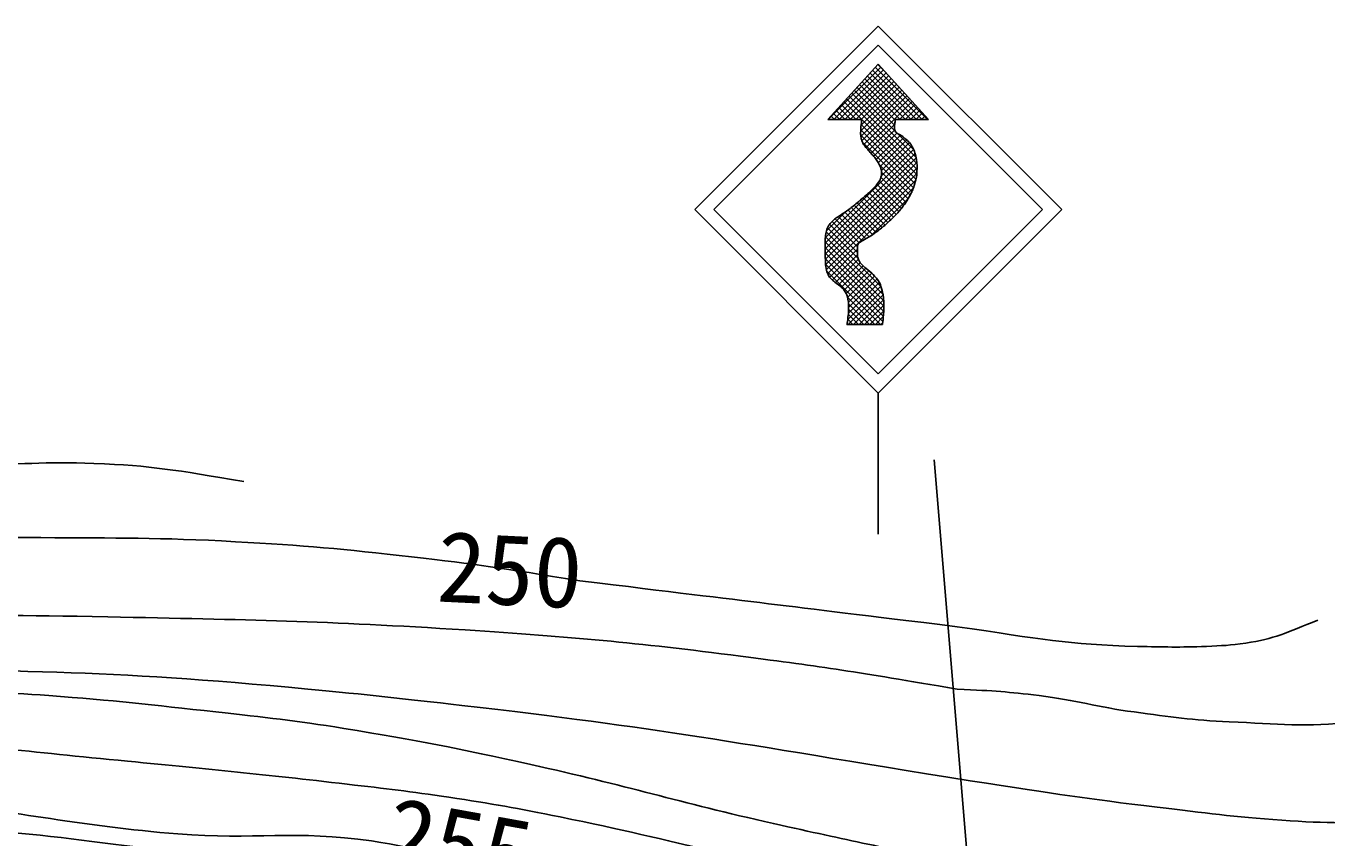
# Model space of a CAD drawing. Units: millimetres, scale not verified. Extents: x 40000 to 680000, y 20000 to 380000.
# Drawn here: x 151078 to 184666, y 302240 to 323196 of the extents above; entities that cross this region are included whole.
import ezdxf
from ezdxf.enums import TextEntityAlignment as Align

# ---------------------------------------------------------------- set-up
doc = ezdxf.new("R2010")
doc.units = ezdxf.units.MM
doc.header["$LTSCALE"] = 1000
doc.layers.add('M-BGD', color=7, linetype='Continuous', lineweight=25)
doc.layers.add('M-STR-STRC', color=7, linetype='Continuous', lineweight=25)
doc.styles.add('ＭＳ ゴシック', font='')
doc.styles.get('ＭＳ ゴシック').set_extended_font_data('MS Gothic')

msp = doc.modelspace()

# ---------------------------------------------------------------- linework, layer by layer
at = {"layer": 'M-BGD'}
for points, knots in [([(144214, 311672), (145208, 311770), (145484, 311787), (146301, 311831), (147599, 311900), (148329, 311840), (149630, 311857), (150879, 311873), (151580, 311960), (152829, 311909), (154352, 311846), (154904, 311738), (156704, 311441)], [0, 0, 0, 0, 1, 1, 1, 2, 2, 2, 3, 3, 3, 4, 4, 4, 4]), ([(145484, 309894), (148364, 309975), (149127, 310002), (151463, 309991), (153424, 309981), (154525, 309995), (156483, 309887), (158265, 309788), (159262, 309700), (161034, 309496), (162738, 309301), (163304, 309212), (165380, 308878)], [0, 0, 0, 0, 1, 1, 1, 2, 2, 2, 3, 3, 3, 4, 4, 4, 4]), ([(144806, 307862), (146114, 307916), (146457, 307923), (147516, 307947), (149731, 307998), (150973, 307992), (153188, 307947), (156795, 307874), (158817, 307839), (162417, 307608), (165202, 307430), (166761, 307287), (169529, 306931), (171719, 306649), (172447, 306537), (175117, 306084)], [0, 0, 0, 0, 1, 1, 1, 2, 2, 2, 3, 3, 3, 4, 4, 4, 5, 5, 5, 5]), ([(175117, 307693), (177302, 307377), (177945, 307229), (179774, 307185), (180468, 307168), (180858, 307158), (181552, 307185), (181950, 307201), (182174, 307211), (182568, 307270), (183323, 307382), (183603, 307532), (184430, 307862)], [0, 0, 0, 0, 1, 1, 1, 2, 2, 2, 3, 3, 3, 4, 4, 4, 4]), ([(144468, 306677), (151108, 306528), (152949, 306597), (158353, 306084), (159909, 305937), (160779, 305838), (162332, 305661), (167481, 305073), (169153, 304734), (175456, 303714)], [0, 0, 0, 0, 1, 1, 1, 2, 2, 2, 3, 3, 3, 3]), ([(144298, 306169), (146340, 306150), (146879, 306152), (148532, 306084), (149756, 306034), (150442, 306003), (151664, 305915), (153355, 305793), (154298, 305677), (155982, 305492), (157275, 305350), (158000, 305274), (159284, 305068), (161180, 304764), (162235, 304548), (164110, 304137), (166570, 303597), (167918, 303163), (170376, 302613), (172420, 302155), (173086, 302018), (175625, 301512)], [0, 0, 0, 0, 1, 1, 1, 2, 2, 2, 3, 3, 3, 4, 4, 4, 5, 5, 5, 6, 6, 6, 7, 7, 7, 7]), ([(175117, 306084), (176122, 306033), (176410, 306014), (177234, 305915), (178200, 305799), (178724, 305620), (179689, 305492), (180645, 305364), (181181, 305278), (182144, 305238), (183400, 305185), (184114, 305086), (185362, 305238), (185961, 305311), (186186, 305337), (186886, 305492)], [0, 0, 0, 0, 1, 1, 1, 2, 2, 2, 3, 3, 3, 4, 4, 4, 5, 5, 5, 5]), ([(143875, 304984), (145426, 304920), (145836, 304893), (147092, 304814), (149677, 304653), (151119, 304472), (153696, 304222), (155914, 304006), (157156, 303888), (159369, 303629), (160396, 303509), (160972, 303444), (161994, 303290), (163123, 303120), (163754, 303011), (164872, 302782), (166499, 302450), (167404, 302229), (169021, 301851), (171645, 301237), (172484, 301004), (175710, 300158)], [0, 0, 0, 0, 1, 1, 1, 2, 2, 2, 3, 3, 3, 4, 4, 4, 5, 5, 5, 6, 6, 6, 7, 7, 7, 7]), ([(175456, 303714), (177779, 303361), (178391, 303258), (180282, 303036), (181537, 302889), (182238, 302783), (183499, 302698), (184687, 302617), (185360, 302610), (186547, 302698), (187149, 302742), (187486, 302804), (188071, 302952), (188507, 303062), (188664, 303110), (189172, 303290)], [0, 0, 0, 0, 1, 1, 1, 2, 2, 2, 3, 3, 3, 4, 4, 4, 5, 5, 5, 5]), ([(143452, 303629), (145850, 303438), (146482, 303380), (148420, 303176), (150997, 302906), (152419, 302557), (155000, 302344), (156946, 302184), (158064, 302451), (159994, 302162), (161315, 301965), (162029, 301712), (163323, 301382), (164362, 301116), (164699, 301025), (165973, 300666)], [0, 0, 0, 0, 1, 1, 1, 2, 2, 2, 3, 3, 3, 4, 4, 4, 5, 5, 5, 5]), ([(163856, 300412), (161762, 300850), (161193, 300965), (159474, 301252), (157562, 301571), (156482, 301689), (154558, 301928), (152752, 302152), (151743, 302303), (149929, 302448), (147930, 302608), (146810, 302715), (144805, 302760), (144144, 302775), (143926, 302784), (143113, 302782)], [0, 0, 0, 0, 1, 1, 1, 2, 2, 2, 3, 3, 3, 4, 4, 4, 5, 5, 5, 5])]:
    msp.add_open_spline(points, degree=3, knots=knots, dxfattribs=at)
msp.add_open_spline([(165380, 308878), (170249, 308286), (170249, 308286), (175117, 307693)], degree=3, dxfattribs=at)
at = {"layer": 'M-STR-STRC'}
for p, q in [((168345, 318458), (173082, 323196)), ((173082, 323196), (177820, 318458)), ((168840, 318458), (173082, 322701)), ((173082, 322701), (177325, 318458)), ((173082, 322210), (171782, 320780)), ((171792, 320780), (173149, 322137)), ((174353, 320780), (173007, 322126)), ((173259, 322016), (173074, 322200)), ((173082, 322210), (174382, 320780)), ((171933, 320780), (173216, 322063)), ((172075, 320780), (173283, 321989)), ((172216, 320780), (173351, 321915)), ((172358, 320780), (173418, 321840)), ((173787, 320780), (172737, 321830)), ((173929, 320780), (172805, 321904)), ((174070, 320780), (172872, 321978)), ((174211, 320780), (172939, 322052)), ((174058, 319802), (172400, 321460)), ((173522, 320480), (172468, 321534)), ((172499, 320780), (173485, 321766)), ((173503, 320640), (172535, 321608)), ((173520, 320764), (172603, 321682)), ((172634, 320490), (173687, 321544)), ((172639, 320637), (173620, 321618)), ((172641, 320780), (173553, 321692)), ((172641, 320357), (173755, 321470)), ((173646, 320780), (172670, 321756)), ((172514, 320780), (172131, 321163)), ((174074, 319362), (172198, 321238)), ((174084, 319494), (172266, 321312)), ((174082, 319636), (172333, 321386)), ((172665, 320239), (173822, 321396)), ((172705, 320137), (173890, 321322)), ((172759, 320051), (173957, 321248)), ((173630, 320780), (174024, 321174)), ((171782, 320780), (172651, 320780)), ((171807, 320780), (171794, 320793)), ((171949, 320780), (171862, 320867)), ((172090, 320780), (171929, 320941)), ((172231, 320780), (171996, 321015)), ((172373, 320780), (172064, 321089)), ((173522, 320780), (174382, 320780)), ((173772, 320780), (174092, 321100)), ((173913, 320780), (174159, 321026)), ((174055, 320780), (174226, 320952)), ((174196, 320780), (174294, 320878)), ((174338, 320780), (174361, 320804)), ((174024, 319129), (172634, 320519)), ((174054, 319240), (172640, 320654)), ((172824, 319974), (173505, 320654)), ((172894, 319902), (173506, 320514)), ((172962, 319829), (173565, 320432)), ((173991, 319021), (172640, 320371)), ((173950, 318921), (172679, 320191)), ((173026, 319752), (173656, 320381)), ((173083, 319667), (173738, 320322)), ((173130, 319573), (173815, 320257)), ((173158, 319318), (173945, 320105)), ((173163, 319464), (173888, 320189)), ((173991, 320010), (173578, 320423)), ((171711, 317588), (174033, 319910)), ((171713, 317448), (174059, 319795)), ((171715, 317733), (173992, 320010)), ((171714, 317308), (174078, 319672)), ((171715, 317168), (174085, 319538)), ((173902, 318827), (173107, 319621)), ((171722, 317033), (174077, 319388)), ((171742, 316912), (174049, 319218)), ((173676, 318487), (173053, 319110)), ((173738, 318567), (173110, 319194)), ((173797, 318648), (173152, 319294)), ((173852, 318735), (173168, 319420)), ((171777, 316805), (173990, 319018)), ((173332, 318124), (172692, 318764)), ((173405, 318192), (172767, 318830)), ((173475, 318263), (172842, 318897)), ((173545, 318335), (172916, 318964)), ((173613, 318409), (172987, 319035)), ((168345, 318458), (173082, 313720)), ((168840, 318458), (173082, 314215)), ((171739, 317899), (172263, 318423)), ((172935, 317814), (172300, 318449)), ((173019, 317872), (172382, 318509)), ((173100, 317931), (172461, 318571)), ((173179, 317994), (172539, 318634)), ((173257, 318058), (172616, 318698)), ((172911, 317798), (173856, 318743)), ((173082, 314215), (177325, 318458)), ((173082, 313720), (177820, 318458)), ((172545, 317496), (171889, 318153)), ((172585, 317598), (171965, 318218)), ((172670, 317654), (172048, 318277)), ((172760, 317706), (172132, 318334)), ((172849, 317759), (172217, 318390)), ((173206, 316270), (171717, 317759)), ((173153, 316465), (171736, 317882)), ((172567, 317192), (171772, 317987)), ((172546, 317354), (171822, 318078)), ((173220, 316114), (171712, 317623)), ((173225, 315968), (171712, 317481)), ((171827, 316714), (172547, 317434)), ((173223, 315829), (171714, 317338)), ((173213, 315698), (171715, 317196)), ((171897, 316642), (172543, 317288)), ((171974, 316578), (172573, 317177)), ((172054, 316517), (172617, 317080)), ((173200, 315569), (171721, 317048)), ((173136, 315492), (171749, 316878)), ((172130, 316452), (172688, 317009)), ((172199, 316378), (172763, 316943)), ((172254, 316292), (172840, 316878)), ((172289, 316186), (172918, 316815)), ((172311, 316066), (172988, 316744)), ((172293, 315624), (173148, 316479)), ((172312, 315785), (173110, 316583)), ((172317, 315931), (173053, 316667)), ((172994, 315492), (172286, 316200)), ((172302, 315492), (173181, 316370)), ((172443, 315492), (173208, 316257)), ((172585, 315492), (173220, 316127)), ((172570, 315492), (172309, 315752)), ((172853, 315492), (172316, 316029)), ((172711, 315492), (172316, 315887)), ((172726, 315492), (173225, 315991)), ((172868, 315492), (173224, 315848)), ((172271, 315492), (173188, 315492)), ((172287, 315492), (172274, 315505)), ((172429, 315492), (172294, 315627)), ((173009, 315492), (173212, 315695)), ((173151, 315492), (173195, 315536)), ((173082, 313720), (173082, 310085)), ((174527, 311996), (176871, 283800))]:
    msp.add_line(p, q, dxfattribs=at)
for points in [[(172651, 320780), (172651, 320779), (172651, 320778), (172651, 320777), (172651, 320775), (172650, 320770), (172650, 320768), (172650, 320766), (172649, 320759), (172649, 320756), (172649, 320754), (172648, 320745), (172648, 320743), (172645, 320706), (172634, 320595), (172632, 320558), (172630, 320528), (172626, 320439), (172627, 320410), (172628, 320385), (172635, 320311), (172641, 320287), (172646, 320265), (172671, 320199), (172682, 320179), (172692, 320158), (172732, 320101), (172746, 320083), (172761, 320062), (172812, 320004), (172828, 319985), (172846, 319965), (172901, 319904), (172919, 319884), (172938, 319863), (172992, 319798), (173009, 319775), (173023, 319756), (173064, 319697), (173076, 319676), (173088, 319656), (173120, 319594), (173129, 319573), (173137, 319553), (173158, 319490), (173162, 319468), (173166, 319448), (173171, 319385), (173169, 319365), (173165, 319337), (173141, 319255), (173130, 319229), (173117, 319202), (173065, 319126), (173046, 319102), (173026, 319077), (172958, 319006), (172935, 318983), (172912, 318960), (172838, 318893), (172814, 318871), (172783, 318843), (172690, 318761), (172658, 318734), (172628, 318708), (172537, 318631), (172506, 318606), (172476, 318582), (172383, 318509), (172352, 318486), (172320, 318462), (172221, 318393), (172188, 318370), (172167, 318356), (172101, 318314), (172080, 318299), (172059, 318285), (171995, 318241), (171974, 318225), (171955, 318210), (171897, 318162), (171880, 318144), (171863, 318128), (171816, 318074), (171804, 318054), (171789, 318027), (171751, 317942), (171743, 317912), (171733, 317881), (171719, 317785), (171716, 317752), (171713, 317718), (171711, 317613), (171711, 317579), (171711, 317543), (171713, 317434), (171714, 317398), (171714, 317359), (171713, 317245), (171714, 317207), (171715, 317170), (171719, 317060), (171723, 317023), (171727, 316989), (171745, 316888), (171755, 316856), (171765, 316826), (171808, 316740), (171826, 316714), (171843, 316690), (171910, 316629), (171932, 316610), (171956, 316589), (172034, 316534), (172059, 316513), (172084, 316492), (172159, 316429), (172180, 316403), (172202, 316377), (172259, 316290), (172271, 316258), (172287, 316213), (172312, 316070), (172316, 316023), (172320, 315973), (172314, 315822), (172311, 315772), (172308, 315732), (172292, 315613), (172286, 315573), (172284, 315557), (172275, 315508), (172271, 315492)], [(173522, 320780), (173522, 320779), (173522, 320777), (173522, 320777), (173522, 320775), (173521, 320770), (173521, 320768), (173520, 320766), (173519, 320758), (173519, 320756), (173519, 320753), (173517, 320745), (173517, 320742), (173514, 320723), (173506, 320666), (173504, 320647), (173502, 320631), (173498, 320584), (173499, 320568), (173499, 320555), (173504, 320517), (173508, 320505), (173512, 320494), (173531, 320464), (173538, 320455), (173543, 320449), (173563, 320434), (173569, 320429), (173576, 320424), (173600, 320411), (173607, 320406), (173615, 320402), (173641, 320389), (173649, 320384), (173658, 320380), (173684, 320367), (173692, 320361), (173736, 320324), (173873, 320212), (173908, 320166), (173944, 320118), (174019, 319957), (174036, 319901), (174055, 319842), (174083, 319660), (174086, 319599), (174088, 319537), (174076, 319352), (174066, 319292), (174054, 319226), (173998, 319034), (173973, 318972), (173949, 318912), (173857, 318740), (173822, 318685), (173788, 318630), (173670, 318476), (173629, 318427), (173588, 318378), (173455, 318241), (173410, 318196), (173378, 318166), (173280, 318077), (173247, 318049), (173213, 318020), (173110, 317938), (173075, 317912), (173038, 317885), (172927, 317808), (172889, 317783), (172849, 317758), (172725, 317686), (172684, 317662), (172677, 317658), (172654, 317646), (172646, 317641), (172639, 317637), (172618, 317624), (172611, 317619), (172605, 317614), (172586, 317599), (172581, 317594), (172576, 317588), (172563, 317571), (172559, 317564), (172556, 317557), (172550, 317536), (172548, 317529), (172547, 317521), (172545, 317497), (172545, 317489), (172545, 317480), (172546, 317455), (172546, 317446), (172547, 317438), (172548, 317412), (172548, 317403), (172548, 317396), (172547, 317373), (172547, 317365), (172546, 317358), (172545, 317335), (172545, 317328), (172544, 317321), (172543, 317299), (172543, 317292), (172543, 317285), (172541, 317264), (172543, 317258), (172556, 317222), (172593, 317114), (172615, 317083), (172640, 317048), (172738, 316965), (172770, 316937), (172805, 316905), (172919, 316818), (172952, 316783), (172987, 316747), (173086, 316632), (173108, 316587), (173139, 316525), (173197, 316323), (173209, 316254), (173221, 316184), (173227, 315968), (173226, 315896), (173226, 315838), (173210, 315666), (173205, 315609), (173202, 315586), (173192, 315515), (173188, 315492)]]:
    msp.add_open_spline(points, degree=3, knots=[0, 0, 0, 0, 1, 1, 1, 2, 2, 2, 3, 3, 3, 4, 4, 4, 5, 5, 5, 6, 6, 6, 7, 7, 7, 8, 8, 8, 9, 9, 9, 10, 10, 10, 11, 11, 11, 12, 12, 12, 13, 13, 13, 14, 14, 14, 15, 15, 15, 16, 16, 16, 17, 17, 17, 18, 18, 18, 19, 19, 19, 20, 20, 20, 21, 21, 21, 22, 22, 22, 23, 23, 23, 24, 24, 24, 25, 25, 25, 26, 26, 26, 27, 27, 27, 28, 28, 28, 29, 29, 29, 30, 30, 30, 31, 31, 31, 32, 32, 32, 33, 33, 33, 34, 34, 34, 35, 35, 35, 36, 36, 36, 37, 37, 37, 38, 38, 38, 39, 39, 39, 40, 40, 40, 41, 41, 41, 42, 42, 42, 43, 43, 43, 44, 44, 44, 44], dxfattribs=at)

# ---------------------------------------------------------------- texts
at = {"layer": 'M-BGD', "style": 'ＭＳ ゴシック'}
for s, rotation, p in [('250', 357.234, (161633, 307796)), ('255', 349.808, (160150, 300982))]:
    msp.add_text(s, height=1833, rotation=rotation, dxfattribs=at).set_placement(p, align=Align.BOTTOM_LEFT)

doc.saveas('drawing.dxf')
